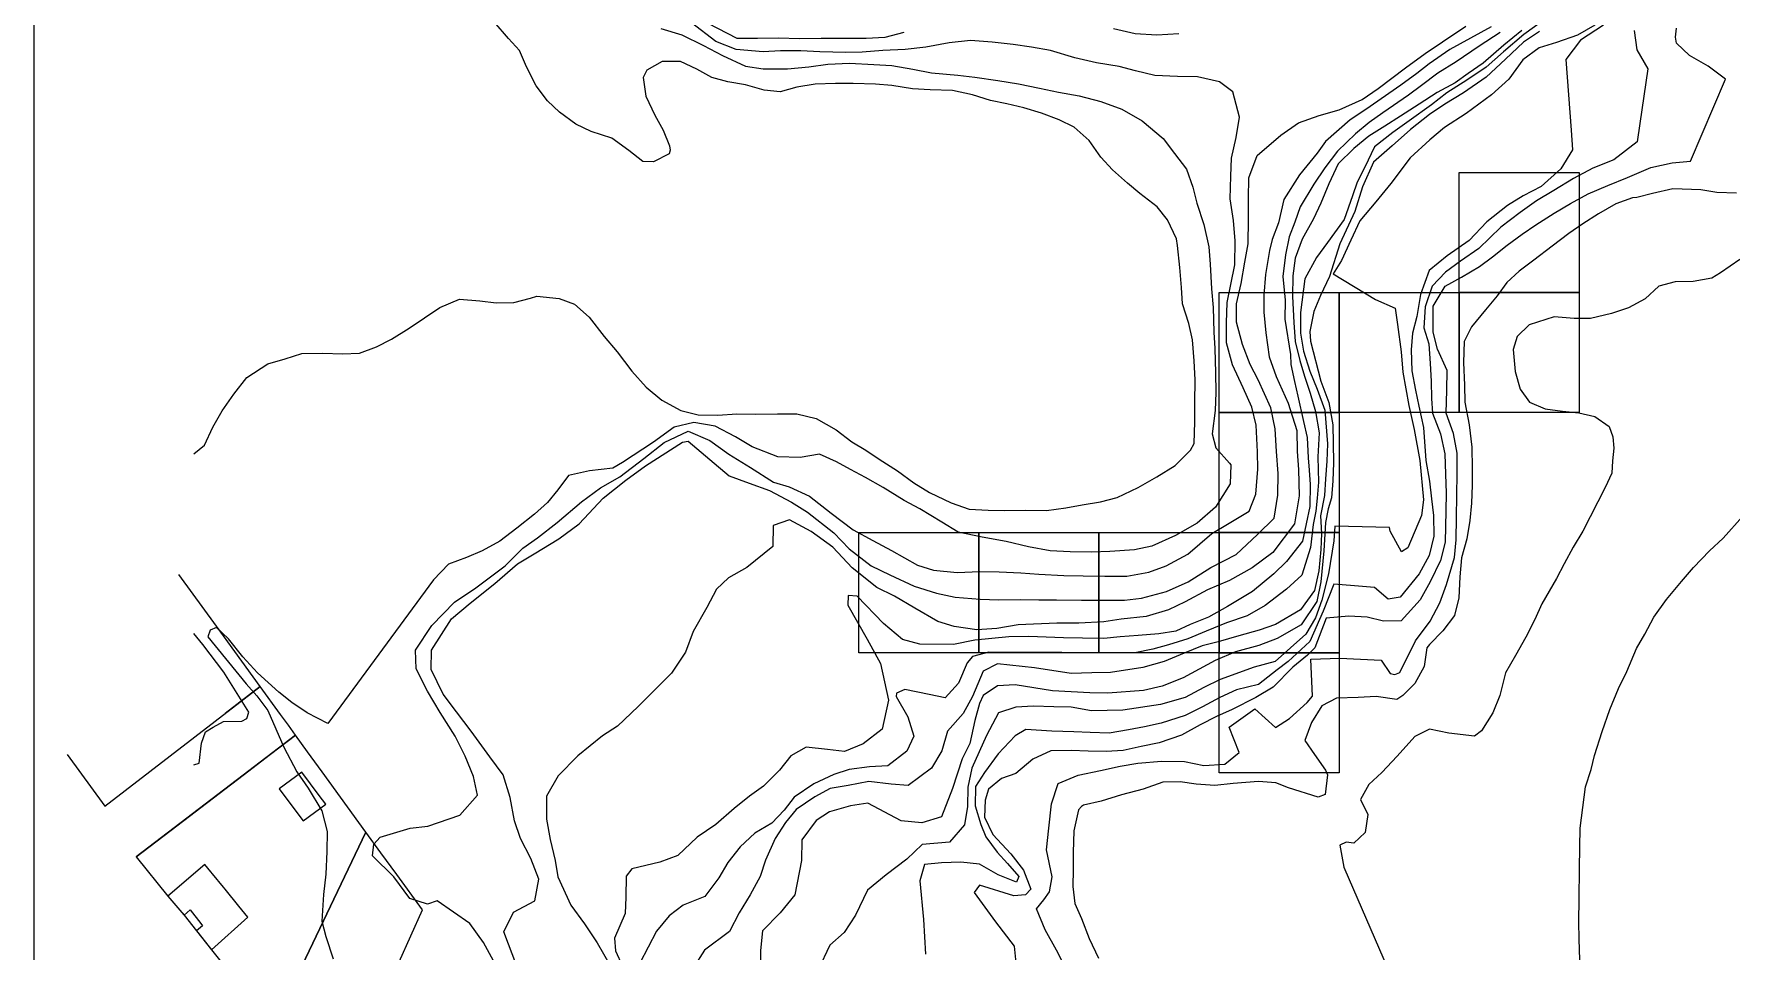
# Model space of a CAD drawing. Header units: metres. Extents: x 78 to 178, y -74 to 157.
# Drawn here: x 147.284 to 150.121, y 64.427 to 65.96 of the extents above; entities that cross this region are included whole.
import ezdxf

# ---------------------------------------------------------------- set-up
doc = ezdxf.new("R2010")
doc.units = ezdxf.units.M
doc.layers.add('01_Fina', color=252, linetype='Continuous', lineweight=15)
doc.layers.add('modulos alternativos', color=10, linetype='Continuous')
doc.layers.add('Traza Urbana', color=7, linetype='Continuous')

msp = doc.modelspace()

# ---------------------------------------------------------------- linework, layer by layer
at = {"layer": '01_Fina', "color": 252, "lineweight": 9, "true_color": 0x939598}
msp.add_lwpolyline([(147.2844, 70.26465), (147.2844, 60.37636), (155.81775, 60.38229), (155.81775, 70.27058), (147.55141, 70.26465)], dxfattribs=at)
at = {"layer": '01_Fina', "color": 252, "linetype": 'Continuous', "lineweight": 9, "true_color": 0x939598}
for points in [[(147.55141, 65.25767), (147.56921, 65.27251), (147.58325, 65.30248), (147.59904, 65.3295), (147.61844, 65.35746), (147.63998, 65.38542), (147.67517, 65.40844), (147.70407, 65.4166), (147.73216, 65.42543), (147.76735, 65.42623), (147.79999, 65.42516), (147.82822, 65.4261), (147.85685, 65.4368), (147.88174, 65.44924), (147.91144, 65.46811), (147.93699, 65.48523), (147.96282, 65.50236), (147.99573, 65.51654), (148.02958, 65.5136), (148.05674, 65.51038), (148.0863, 65.51065), (148.114, 65.51814), (148.1251, 65.52122), (148.16243, 65.51721), (148.18798, 65.50771), (148.21247, 65.48644), (148.23735, 65.45379), (148.25916, 65.42851), (148.28351, 65.39613), (148.30759, 65.36924), (148.33355, 65.34743), (148.36539, 65.33017), (148.39442, 65.32308), (148.42733, 65.32214), (148.45918, 65.32455), (148.49048, 65.32415), (148.52687, 65.32468), (148.55925, 65.32482), (148.5915, 65.31679), (148.62521, 65.29806), (148.65117, 65.27799), (148.67444, 65.26381), (148.69706, 65.24896), (148.72756, 65.22916), (148.75485, 65.20949), (148.78134, 65.19303), (148.8172, 65.17604), (148.84717, 65.16521), (148.87888, 65.1636), (148.90617, 65.1632), (148.94095, 65.16373), (148.97681, 65.1632), (149.00919, 65.16761), (149.03648, 65.1723), (149.06658, 65.17765), (149.09468, 65.18487), (149.13, 65.2016), (149.16104, 65.21953), (149.19168, 65.23852), (149.21736, 65.26408), (149.22312, 65.27518), (149.22432, 65.31131), (149.22472, 65.34328), (149.22526, 65.38154), (149.22312, 65.41325), (149.22071, 65.44857), (149.21429, 65.47587), (149.20399, 65.50824), (149.20211, 65.53594), (149.19944, 65.56952), (149.19542, 65.60604), (149.19395, 65.61742), (149.17883, 65.64899), (149.16171, 65.6708), (149.13281, 65.69274), (149.11207, 65.71013), (149.08679, 65.73261), (149.06739, 65.75348), (149.04812, 65.78158), (149.0227, 65.80379), (148.99782, 65.8161), (148.96811, 65.82733), (148.93855, 65.8359), (148.91032, 65.84299), (148.88316, 65.84834), (148.85292, 65.85797), (148.81934, 65.86533), (148.78228, 65.8664), (148.75285, 65.86814), (148.71806, 65.87362), (148.6909, 65.8759), (148.65344, 65.87697), (148.62401, 65.87697), (148.58976, 65.87563), (148.55925, 65.87055), (148.53156, 65.86265), (148.50467, 65.8656), (148.47376, 65.87456), (148.44406, 65.87965), (148.41717, 65.8866), (148.39228, 65.90065), (148.36499, 65.91363), (148.33448, 65.91363), (148.30893, 65.89918), (148.30278, 65.8866), (148.30679, 65.8557), (148.32231, 65.82385), (148.33622, 65.79857), (148.34666, 65.77248), (148.34786, 65.76552), (148.34612, 65.7595), (148.32004, 65.74586), (148.30197, 65.74652), (148.27843, 65.76459), (148.2502, 65.78519), (148.21581, 65.7967), (148.18999, 65.809), (148.16256, 65.82881), (148.14263, 65.84767), (148.1239, 65.87269), (148.10784, 65.90453), (148.0958, 65.93169), (148.07761, 65.95189), (148.05366, 65.97972)], [(148.05219, 64.41036), (148.03546, 64.441), (148.01272, 64.47298), (147.95853, 64.51071), (147.94235, 64.50482), (147.91251, 64.51459), (147.88575, 64.55098), (147.85003, 64.58603), (147.85244, 64.60516), (147.86274, 64.6172), (147.91305, 64.63205), (147.94261, 64.63526), (147.996, 64.65386), (148.0257, 64.68704), (148.01874, 64.71821), (148.00496, 64.7526), (147.98824, 64.78578), (147.96335, 64.82538), (147.94235, 64.86083), (147.92308, 64.89816), (147.92228, 64.92987), (147.94944, 64.97108), (147.98703, 65.00961), (148.02315, 65.03382), (148.07212, 65.07062), (148.10129, 65.10005), (148.12591, 65.11744), (148.15855, 65.14326), (148.19962, 65.17765), (148.2312, 65.20106), (148.26344, 65.21926), (148.30345, 65.25016), (148.33743, 65.27692), (148.37756, 65.29579), (148.41382, 65.28013), (148.44593, 65.25725), (148.48179, 65.23518), (148.52045, 65.21056), (148.54654, 65.2024), (148.58066, 65.18675), (148.61665, 65.15865), (148.65344, 65.13096), (148.68622, 65.11316), (148.71766, 65.09617), (148.76101, 65.07182), (148.7879, 65.06326), (148.8275, 65.05965), (148.86523, 65.06112), (148.89747, 65.06058), (148.9336, 65.05898), (148.96397, 65.05657), (149.00584, 65.05443), (149.03782, 65.05403), (149.07421, 65.05336), (149.111, 65.05309), (149.14753, 65.05991), (149.17683, 65.07075), (149.21295, 65.09015), (149.25295, 65.1248), (149.28199, 65.14193), (149.31557, 65.16173), (149.32667, 65.19049), (149.33002, 65.23224), (149.32948, 65.2614), (149.32694, 65.30555), (149.31998, 65.33606), (149.30553, 65.3679), (149.28734, 65.40683), (149.2777, 65.44336), (149.2777, 65.47694), (149.27877, 65.51052), (149.29108, 65.5738), (149.29189, 65.61367), (149.28908, 65.64792), (149.28359, 65.68378), (149.28439, 65.72217), (149.286, 65.75188), (149.29376, 65.78666), (149.29924, 65.82051), (149.28814, 65.86306), (149.2658, 65.87965), (149.22914, 65.88794), (149.19556, 65.88834), (149.15756, 65.89008), (149.12532, 65.89811), (149.09816, 65.90547), (149.05989, 65.91135), (149.02417, 65.91978), (148.9831, 65.93196), (148.95179, 65.93744), (148.92089, 65.94226), (148.8857, 65.94587), (148.84958, 65.94868), (148.81372, 65.94467), (148.77506, 65.93758), (148.74067, 65.93383), (148.70334, 65.93182), (148.66869, 65.92942), (148.6414, 65.92848), (148.59778, 65.92995), (148.56581, 65.93129), (148.53182, 65.93142), (148.50306, 65.92995), (148.45771, 65.9337), (148.42372, 65.94681), (148.38345, 65.97798)], [(148.09139, 64.40127), (148.06985, 64.45866), (148.0859, 64.49171), (148.12136, 64.51057), (148.12805, 64.54696), (148.11493, 64.58161), (148.09727, 64.61479), (148.08751, 64.6445), (148.08015, 64.68356), (148.06851, 64.72142), (148.04617, 64.75153), (148.01499, 64.79407), (147.99064, 64.82632), (147.96817, 64.85615), (147.9485, 64.89722), (147.9489, 64.92974), (147.98222, 64.98205), (148.01366, 65.008), (148.0546, 65.04132), (148.09232, 65.07383), (148.12015, 65.09055), (148.16136, 65.11544), (148.19561, 65.14059), (148.23548, 65.1838), (148.27348, 65.21364), (148.30625, 65.23745), (148.36847, 65.27719), (148.3777, 65.27893), (148.41369, 65.24842), (148.44633, 65.22113), (148.47978, 65.20896), (148.5135, 65.19651), (148.55069, 65.17725), (148.57718, 65.16039), (148.62106, 65.12601), (148.64702, 65.09898), (148.68368, 65.07035), (148.71485, 65.05563), (148.75552, 65.0365), (148.79285, 65.02486), (148.82402, 65.01844), (148.8655, 65.01509), (148.89694, 65.01402), (148.93266, 65.01456), (148.96383, 65.01389), (148.99353, 65.01349), (149.03501, 65.01322), (149.07595, 65.01335), (149.10699, 65.01322), (149.13562, 65.01643), (149.17723, 65.02754), (149.21322, 65.04386), (149.25121, 65.06754), (149.29376, 65.08948), (149.32935, 65.1232), (149.35691, 65.15049), (149.36346, 65.18875), (149.3636, 65.22488), (149.36119, 65.26167), (149.35878, 65.2994), (149.35169, 65.33458), (149.33042, 65.38154), (149.31704, 65.4071), (149.30419, 65.44055), (149.29429, 65.47801), (149.29389, 65.50851), (149.30179, 65.54249), (149.30834, 65.57808), (149.31369, 65.60899), (149.31423, 65.64926), (149.31436, 65.68431), (149.31476, 65.71896), (149.32854, 65.75642), (149.36801, 65.79054), (149.39771, 65.81128), (149.4321, 65.82319), (149.46581, 65.83295), (149.50408, 65.84994), (149.53084, 65.86827), (149.57632, 65.90319), (149.60964, 65.92687), (149.63867, 65.94641), (149.67734, 65.9725)], [(149.71948, 65.97169), (149.65071, 65.93343), (149.61606, 65.90961), (149.59559, 65.89369), (149.56897, 65.87376), (149.5105, 65.83362), (149.48401, 65.81583), (149.44307, 65.77984), (149.42902, 65.76017), (149.39945, 65.72391), (149.3735, 65.68271), (149.36413, 65.64417), (149.35396, 65.61595), (149.34915, 65.59775), (149.34259, 65.55735), (149.34005, 65.52296), (149.33978, 65.49473), (149.3434, 65.46021), (149.34888, 65.41968), (149.36065, 65.38716), (149.38032, 65.34234), (149.3949, 65.29672), (149.39571, 65.2618), (149.39758, 65.2317), (149.39892, 65.18768), (149.39102, 65.14086), (149.35463, 65.09309), (149.32038, 65.06727), (149.28265, 65.04613), (149.24573, 65.03021), (149.2084, 65.01041), (149.18057, 64.99717), (149.14338, 64.98593), (149.10124, 64.98165), (149.0726, 64.97696), (149.03073, 64.97469), (148.99407, 64.97482), (148.92931, 64.97215), (148.89373, 64.96586), (148.86015, 64.96385), (148.82255, 64.96934), (148.79499, 64.97737), (148.75632, 64.99998), (148.72234, 65.02004), (148.69331, 65.03409), (148.6517, 65.067), (148.61972, 65.10192), (148.58307, 65.12775), (148.54721, 65.14755), (148.51978, 65.13805), (148.51938, 65.10286), (148.47577, 65.06767), (148.44513, 65.05028), (148.42493, 65.03182), (148.40901, 65.00091), (148.38626, 64.96104), (148.37315, 64.92639), (148.34987, 64.8912), (148.31401, 64.85548), (148.29408, 64.83541), (148.25943, 64.80264), (148.23481, 64.78618), (148.1932, 64.75313), (148.16069, 64.71955), (148.14102, 64.68557), (148.14076, 64.64731), (148.14704, 64.61332), (148.15574, 64.578), (148.16016, 64.55098), (148.18143, 64.50348), (148.20444, 64.47244), (148.22558, 64.44047), (148.24672, 64.40381)], [(149.80591, 65.98173), (149.7742, 65.95898), (149.74048, 65.92955), (149.71132, 65.904), (149.67907, 65.88259), (149.64589, 65.86105), (149.61994, 65.84138), (149.58275, 65.81436), (149.55532, 65.79469), (149.52455, 65.77074), (149.50836, 65.73703), (149.49565, 65.71187), (149.48775, 65.68886), (149.47384, 65.64939), (149.44641, 65.61099), (149.42782, 65.58598), (149.40828, 65.55012), (149.40119, 65.49406), (149.40106, 65.45954), (149.40614, 65.42931), (149.41644, 65.39599), (149.42902, 65.36562), (149.44186, 65.33097), (149.44628, 65.27451), (149.44494, 65.24561), (149.44267, 65.21618), (149.44106, 65.18835), (149.43424, 65.15397), (149.43638, 65.12453), (149.43504, 65.09764), (149.4317, 65.06219), (149.42461, 65.02954), (149.40092, 64.99717), (149.35932, 64.97228), (149.33202, 64.96318), (149.29831, 64.95342), (149.26366, 64.94338), (149.2369, 64.93709), (149.20693, 64.92452), (149.17348, 64.91074), (149.13749, 64.9007), (149.08357, 64.89214), (149.05254, 64.89161), (149.01762, 64.8908), (148.95634, 64.90017), (148.89493, 64.90699), (148.87098, 64.89455), (148.85292, 64.852), (148.83713, 64.82377), (148.81131, 64.79434), (148.80168, 64.76143), (148.78455, 64.73213), (148.74549, 64.7035), (148.71699, 64.7055), (148.67966, 64.71005), (148.64514, 64.7035), (148.61491, 64.69828), (148.58935, 64.68463), (148.55805, 64.66309), (148.54039, 64.64182), (148.52326, 64.61479), (148.50721, 64.5788), (148.49824, 64.55138), (148.48139, 64.52061), (148.46292, 64.49064), (148.44673, 64.4592), (148.40486, 64.42842), (148.38639, 64.39939)], [(148.73826, 65.96179), (148.70615, 65.9539), (148.67498, 65.95176), (148.63953, 65.95189), (148.59992, 65.95176), (148.56313, 65.95162), (148.52928, 65.95243), (148.49383, 65.95216), (148.45985, 65.95203), (148.41101, 65.97704)], [(149.89314, 65.9745), (149.86384, 65.95778), (149.82919, 65.9456), (149.80015, 65.93637), (149.77273, 65.91617), (149.74945, 65.88419), (149.72028, 65.85797), (149.67774, 65.8264), (149.64188, 65.80339), (149.617, 65.78278), (149.58422, 65.75254), (149.55224, 65.70987), (149.52682, 65.67909), (149.50046, 65.64739), (149.48548, 65.61474), (149.46956, 65.58103), (149.45591, 65.55882), (149.52669, 65.51587), (149.55947, 65.50155), (149.56294, 65.47399), (149.5691, 65.42824), (149.57218, 65.39452), (149.58208, 65.3386), (149.59104, 65.2986), (149.60054, 65.24655), (149.60643, 65.18099), (149.60322, 65.1549), (149.58034, 65.10059), (149.57004, 65.09416), (149.55117, 65.12828), (149.54997, 65.1347), (149.45859, 65.13684), (149.45685, 65.11209), (149.44789, 65.0571), (149.43691, 65.01295), (149.42594, 64.98339), (149.41016, 64.95663), (149.35851, 64.91047), (149.32359, 64.9011), (149.2666, 64.88063), (149.23944, 64.86712), (149.20827, 64.85067), (149.16719, 64.83876), (149.10404, 64.82913), (149.05173, 64.82832), (149.01788, 64.83448), (148.98872, 64.83474), (148.95514, 64.83582), (148.9253, 64.83461), (148.8964, 64.82484), (148.8766, 64.78712), (148.85172, 64.73226), (148.84503, 64.70042), (148.84463, 64.66804), (148.83941, 64.6374), (148.81466, 64.60877), (148.76903, 64.60463), (148.74308, 64.58028), (148.70883, 64.55405), (148.67766, 64.52823), (148.65719, 64.48662), (148.63872, 64.45772), (148.61477, 64.43645), (148.59484, 64.39524)], [(149.90772, 65.9741), (149.86906, 65.94922), (149.84431, 65.91711), (149.85354, 65.79857), (149.85568, 65.76619), (149.83628, 65.73435), (149.80323, 65.70438), (149.773, 65.68926), (149.74731, 65.67307), (149.71225, 65.64565), (149.68295, 65.61434), (149.64616, 65.58879), (149.61633, 65.56417), (149.60188, 65.52417), (149.59546, 65.48711), (149.5881, 65.45968), (149.58609, 65.43145), (149.58689, 65.39666), (149.59345, 65.36415), (149.5988, 65.33753), (149.60669, 65.30154), (149.61071, 65.24642), (149.61686, 65.21203), (149.62007, 65.18233), (149.62342, 65.15464), (149.62395, 65.12012), (149.61593, 65.08788), (149.59934, 65.05737), (149.56776, 65.01804), (149.54783, 65.01496), (149.52468, 65.03423), (149.4911, 65.0373), (149.45685, 65.03985), (149.43919, 64.99503), (149.41671, 64.94405), (149.38072, 64.91087), (149.36226, 64.89669), (149.33082, 64.87247), (149.29389, 64.86324), (149.2662, 64.85053), (149.23743, 64.83501), (149.2084, 64.8203), (149.1684, 64.80745), (149.14044, 64.80143), (149.11341, 64.79648), (149.0813, 64.79086), (149.04959, 64.7918), (149.02243, 64.79287), (148.98564, 64.79394), (148.94216, 64.79728), (148.9245, 64.78658), (148.8956, 64.75621), (148.87286, 64.72517), (148.85774, 64.70176), (148.85734, 64.66938), (148.8667, 64.63794), (148.87526, 64.61747), (148.89426, 64.59218), (148.91125, 64.57278), (148.93025, 64.55138), (148.92637, 64.54174), (148.896, 64.55419), (148.86456, 64.57171), (148.83352, 64.57533), (148.80088, 64.57412), (148.77265, 64.57131), (148.76475, 64.54389), (148.77118, 64.4794), (148.77425, 64.42147)], [(148.33234, 65.96848), (148.36713, 65.95831), (148.40325, 65.94039), (148.43536, 65.9238), (148.47349, 65.9056), (148.50333, 65.90105), (148.54387, 65.90145), (148.57932, 65.90453), (148.61143, 65.90921), (148.64755, 65.91095), (148.68809, 65.90881), (148.71793, 65.90694), (148.75298, 65.90078), (148.78455, 65.89436), (148.8283, 65.89062), (148.8568, 65.88741), (148.89506, 65.88205), (148.92985, 65.8763), (148.9649, 65.86881), (148.99648, 65.86239), (149.031, 65.85623), (149.06725, 65.8466), (149.10231, 65.83389), (149.13656, 65.81462), (149.17174, 65.78479), (149.19074, 65.76004), (149.21041, 65.73355), (149.22138, 65.70358), (149.22767, 65.67655), (149.23931, 65.64123), (149.24774, 65.60377), (149.25014, 65.57487), (149.25255, 65.53366), (149.25523, 65.50262), (149.2563, 65.46102), (149.2579, 65.43412), (149.25897, 65.39345), (149.25951, 65.36054), (149.25844, 65.33044), (149.25322, 65.29124), (149.25951, 65.26796), (149.28239, 65.242), (149.28453, 65.23946), (149.28346, 65.20748), (149.25897, 65.16882), (149.22847, 65.14166), (149.19235, 65.12119), (149.15288, 65.10366), (149.12358, 65.09737), (149.08237, 65.0947), (149.052, 65.09349), (149.01641, 65.09403), (148.98256, 65.09537), (148.94657, 65.10246), (148.90898, 65.11116), (148.86884, 65.11838), (148.82897, 65.12681), (148.80195, 65.14367), (148.76475, 65.16561), (148.73893, 65.17992), (148.70374, 65.20133), (148.67418, 65.21819), (148.64929, 65.23143), (148.62575, 65.24414), (148.59738, 65.25712), (148.565, 65.2519), (148.52754, 65.25271), (148.48473, 65.2697), (148.45677, 65.28615), (148.42305, 65.30408), (148.38733, 65.30997), (148.35455, 65.30248), (148.32004, 65.27719), (148.26786, 65.24307), (148.25194, 65.23371), (148.21287, 65.22943), (148.17795, 65.2214), (148.15989, 65.19785), (148.1425, 65.17644), (148.12069, 65.15718), (148.09152, 65.13336), (148.06316, 65.11156), (148.03346, 65.09577), (148.00723, 65.0844), (147.977, 65.07343), (147.95198, 65.04707), (147.77551, 64.80692), (147.74126, 64.82484), (147.71544, 64.84224), (147.6935, 64.85936), (147.65804, 64.89147), (147.63342, 64.91836), (147.60974, 64.94847), (147.58968, 64.96773), (147.57884, 64.96278), (147.57509, 64.95208), (147.63918, 64.87328), (147.65697, 64.85307), (147.67503, 64.82886), (147.70219, 64.76731), (147.72347, 64.72638), (147.74273, 64.69895), (147.76548, 64.66095), (147.77444, 64.62657), (147.77404, 64.59299), (147.7723, 64.55539), (147.76842, 64.52127), (147.76574, 64.47672), (147.7723, 64.45104), (147.78447, 64.41384)], [(149.7346, 65.96233), (149.69941, 65.93905), (149.66141, 65.91283), (149.63037, 65.89423), (149.60322, 65.87362), (149.58181, 65.85744), (149.53886, 65.8276), (149.51558, 65.81141), (149.49311, 65.79268), (149.46274, 65.76365), (149.442, 65.73569), (149.42327, 65.70866), (149.40066, 65.67053), (149.39169, 65.64498), (149.38233, 65.62076), (149.37591, 65.59053), (149.37136, 65.55413), (149.37524, 65.5144), (149.37484, 65.48269), (149.3842, 65.42396), (149.38514, 65.4071), (149.39089, 65.37874), (149.39664, 65.35439), (149.40628, 65.31171), (149.41203, 65.28535), (149.41364, 65.25097), (149.41537, 65.23063), (149.41711, 65.20641), (149.41658, 65.16989), (149.40427, 65.11156), (149.37778, 65.07757), (149.35637, 65.05697), (149.32078, 65.02794), (149.27931, 65.00252), (149.2476, 64.98459), (149.21656, 64.97268), (149.19248, 64.96144), (149.16425, 64.95703), (149.13, 64.95409), (149.0999, 64.95195), (149.0722, 64.949), (149.03675, 64.94954), (149.00504, 64.95021), (148.94711, 64.95221), (148.9138, 64.95208), (148.85707, 64.94606), (148.82121, 64.93897), (148.76502, 64.93964), (148.73599, 64.94766), (148.70428, 64.97402), (148.66, 65.01991), (148.64501, 65.02111), (148.64448, 65.00479), (148.67672, 64.94807), (148.69906, 64.90726), (148.71258, 64.84625), (148.70174, 64.79782), (148.67043, 64.7732), (148.63912, 64.76009), (148.61036, 64.76384), (148.57491, 64.76745), (148.54908, 64.753), (148.53035, 64.72905), (148.50346, 64.70216), (148.48032, 64.68544), (148.45449, 64.66483), (148.42426, 64.63821), (148.39268, 64.6168), (148.36031, 64.58643), (148.3306, 64.57546), (148.28378, 64.56422), (148.27401, 64.55178), (148.27374, 64.51686), (148.27254, 64.4893), (148.25488, 64.44823), (148.25648, 64.42709), (148.26826, 64.40127)], [(149.77112, 65.96527), (149.74102, 65.94065), (149.7061, 65.91068), (149.68148, 65.89356), (149.65941, 65.87804), (149.62971, 65.86158), (149.5996, 65.84232), (149.5683, 65.82238), (149.54207, 65.80566), (149.51532, 65.78853), (149.49003, 65.76806), (149.46394, 65.74238), (149.44869, 65.7092), (149.43531, 65.67682), (149.4226, 65.6506), (149.40373, 65.61635), (149.39223, 65.58477), (149.38808, 65.55534), (149.38768, 65.52055), (149.38995, 65.47707), (149.39223, 65.4455), (149.39999, 65.41406), (149.40775, 65.38757), (149.41751, 65.3592), (149.42621, 65.3287), (149.43237, 65.29311), (149.42982, 65.25271), (149.4313, 65.21016), (149.42889, 65.18394), (149.42661, 65.16173), (149.42233, 65.13952), (149.41778, 65.10112), (149.4032, 65.0551), (149.37751, 65.03142), (149.34206, 65.00452), (149.31169, 64.98686), (149.2773, 64.97522), (149.24359, 64.96144), (149.21268, 64.94847), (149.18057, 64.93843), (149.15448, 64.93121), (149.12425, 64.92492), (148.88021, 64.92652), (148.85292, 64.9189), (148.84382, 64.90833), (148.82951, 64.87448), (148.80703, 64.84973), (148.78041, 64.85548), (148.73973, 64.86391), (148.72569, 64.85749), (148.72529, 64.85214), (148.74509, 64.81829), (148.75485, 64.78578), (148.74308, 64.76089), (148.71137, 64.73601), (148.681, 64.7348), (148.64675, 64.73012), (148.6212, 64.72156), (148.58775, 64.70644), (148.5551, 64.6841), (148.53811, 64.66216), (148.51751, 64.64021), (148.48941, 64.62349), (148.46439, 64.60061), (148.44379, 64.57466), (148.42894, 64.54884), (148.40539, 64.51806), (148.36967, 64.50361), (148.34599, 64.48555), (148.32472, 64.45987), (148.29689, 64.40622)], [(149.80029, 65.96393), (149.77366, 65.94601), (149.74356, 65.91751), (149.71118, 65.88714), (149.67346, 65.86132), (149.64242, 65.84245), (149.61646, 65.82506), (149.58489, 65.80004), (149.55411, 65.77288), (149.52334, 65.74532), (149.50475, 65.70411), (149.49177, 65.66304), (149.46675, 65.60859), (149.44949, 65.554), (149.43451, 65.52243), (149.4234, 65.49567), (149.41671, 65.46222), (149.41765, 65.44617), (149.43491, 65.37914), (149.44869, 65.34355), (149.45524, 65.30609), (149.45551, 65.27572), (149.45605, 65.24294), (149.45524, 65.21257), (149.45297, 65.18407), (149.44748, 65.16574), (149.44307, 65.14326), (149.43986, 65.09564), (149.43531, 65.04386), (149.42822, 65.01121), (149.4024, 64.97175), (149.36226, 64.94887), (149.33162, 64.93723), (149.29255, 64.92693), (149.25871, 64.91248), (149.20519, 64.88331), (149.17014, 64.86953), (149.13896, 64.86231), (149.07929, 64.85776), (149.04892, 64.85802), (148.98684, 64.86137), (148.9245, 64.8714), (148.8948, 64.8702), (148.87071, 64.85374), (148.86469, 64.84063), (148.85667, 64.81187), (148.84851, 64.77347), (148.8358, 64.74805), (148.81934, 64.69815), (148.80101, 64.65118), (148.76823, 64.64075), (148.73345, 64.64436), (148.67792, 64.67393), (148.64902, 64.66925), (148.61411, 64.65921), (148.59176, 64.64503), (148.56755, 64.61265), (148.56715, 64.57814), (148.55617, 64.52087), (148.53142, 64.4905), (148.50186, 64.4604), (148.49864, 64.42749), (148.49851, 64.39511)], [(149.95883, 65.96554), (149.96298, 65.93303), (149.98171, 65.90145), (149.96833, 65.80967), (149.96391, 65.77904), (149.92458, 65.74947), (149.88979, 65.73529), (149.85728, 65.71803), (149.82464, 65.69809), (149.79534, 65.6807), (149.76818, 65.66117), (149.73607, 65.63655), (149.69928, 65.60083), (149.66851, 65.57996), (149.64362, 65.56163), (149.62114, 65.53781), (149.6095, 65.5037), (149.60723, 65.46864), (149.61566, 65.44162), (149.61753, 65.40857), (149.6194, 65.3794), (149.61994, 65.35024), (149.62154, 65.32562), (149.63533, 65.2911), (149.64215, 65.25779), (149.64335, 65.22407), (149.64456, 65.19183), (149.64416, 65.16226), (149.64295, 65.11035), (149.63492, 65.07971), (149.61753, 65.04386), (149.60107, 65.01362), (149.56923, 64.9787), (149.54007, 64.9783), (149.51264, 64.98459), (149.48187, 64.9866), (149.44414, 64.98312), (149.42527, 64.93335), (149.41256, 64.92104), (149.38848, 64.90097), (149.35517, 64.86752), (149.3264, 64.8504), (149.2868, 64.8306), (149.26045, 64.81896), (149.23355, 64.80478), (149.20198, 64.78738), (149.16505, 64.77481), (149.13495, 64.76852), (149.10498, 64.76196), (149.07648, 64.76049), (149.04611, 64.76089), (149.01788, 64.76183), (148.98363, 64.76129), (148.95393, 64.74738), (148.92517, 64.7237), (148.90162, 64.71514), (148.87955, 64.69734), (148.87419, 64.67901), (148.87286, 64.65052), (148.88677, 64.62148), (148.91674, 64.58911), (148.93801, 64.56195), (148.95059, 64.53037), (148.94149, 64.52047), (148.92222, 64.51873), (148.86469, 64.53679), (148.85573, 64.52435), (148.89159, 64.47538), (148.92236, 64.43498), (148.9261, 64.40113)], [(149.01066, 64.39458), (148.99327, 64.42842), (148.97413, 64.46201), (148.95969, 64.49706), (148.97213, 64.51231), (148.98189, 64.52569), (148.98604, 64.55057), (148.97681, 64.59566), (148.98069, 64.63205), (148.9847, 64.67286), (148.99594, 64.70698), (149.02939, 64.72049), (149.06658, 64.72852), (149.0999, 64.73547), (149.1292, 64.74082), (149.16853, 64.74404), (149.2072, 64.7435), (149.23944, 64.73708), (149.27463, 64.73895), (149.29884, 64.75848), (149.28212, 64.80103), (149.3248, 64.83127), (149.35905, 64.80009), (149.38273, 64.81548), (149.41216, 64.84237), (149.42139, 64.85267), (149.41832, 64.91475), (149.46675, 64.91609), (149.53565, 64.91315), (149.55077, 64.8904), (149.55893, 64.88866), (149.56709, 64.89214), (149.59318, 64.94499), (149.61766, 64.97817), (149.63399, 65.00854), (149.64496, 65.03918), (149.65834, 65.08453), (149.66128, 65.11423), (149.66182, 65.15129), (149.66222, 65.18808), (149.66275, 65.22514), (149.66289, 65.25899), (149.65687, 65.2915), (149.64469, 65.32575), (149.64549, 65.36415), (149.64616, 65.39706), (149.62984, 65.43279), (149.62288, 65.46115), (149.62262, 65.5045), (149.64295, 65.53781), (149.67011, 65.55333), (149.70008, 65.57099), (149.72215, 65.58691), (149.7465, 65.60658), (149.77152, 65.62491), (149.79413, 65.64056), (149.82491, 65.6601), (149.8526, 65.67615), (149.88163, 65.69261), (149.91481, 65.70652), (149.94732, 65.71963), (149.98652, 65.73622), (150.02211, 65.74438), (150.05262, 65.74719), (150.11135, 65.88393), (150.08245, 65.9056), (150.05101, 65.92339), (150.02934, 65.944), (150.028, 65.95417), (150.02974, 65.96928)], [(149.1977, 65.95992), (149.16091, 65.95764), (149.12478, 65.95965), (149.08853, 65.96808)], [(150.12955, 65.69354), (150.0969, 65.69488), (150.07028, 65.69903), (150.02345, 65.70063), (149.98947, 65.69314), (149.96338, 65.68618), (149.95602, 65.68592), (149.92833, 65.67588), (149.89903, 65.65876), (149.87307, 65.6423), (149.84939, 65.62611), (149.82156, 65.60471), (149.79092, 65.58129), (149.76657, 65.56323), (149.7457, 65.5441), (149.72991, 65.52189), (149.71025, 65.49834), (149.6867, 65.46985), (149.67479, 65.4455), (149.67332, 65.41044), (149.67506, 65.37231), (149.676, 65.34408), (149.68282, 65.30635), (149.68764, 65.26916), (149.68817, 65.23331), (149.68777, 65.20548), (149.68683, 65.17511), (149.68416, 65.14661), (149.67907, 65.11557), (149.67011, 65.084), (149.66717, 65.05229), (149.6657, 65.01723), (149.65834, 64.98753), (149.63907, 64.96211), (149.61686, 64.93923), (149.61245, 64.93362), (149.6079, 64.90258), (149.59224, 64.87395), (149.57204, 64.85388), (149.56214, 64.84705), (149.52762, 64.85227), (149.49739, 64.85067), (149.46113, 64.84933), (149.43651, 64.83662), (149.41939, 64.80866), (149.40855, 64.77842), (149.42434, 64.75501), (149.44307, 64.72918), (149.44641, 64.72116), (149.44227, 64.68824), (149.43076, 64.68383), (149.38126, 64.69922), (149.35985, 64.70778), (149.33095, 64.71005), (149.28868, 64.70671), (149.25777, 64.70323), (149.227, 64.70564), (149.20011, 64.70979), (149.17094, 64.70912), (149.13843, 64.69748), (149.1019, 64.68758), (149.06819, 64.67714), (149.03862, 64.67032), (149.03501, 64.66844), (149.02993, 64.66282), (149.02243, 64.62737), (149.02136, 64.59165), (149.02109, 64.56315), (149.02069, 64.53452), (149.02377, 64.50629), (149.03514, 64.48114), (149.04812, 64.44769), (149.06351, 64.41451)], [(150.1353, 65.58263), (150.10279, 65.56015), (150.08874, 65.55119), (150.05757, 65.54584), (150.02746, 65.5453), (150.00017, 65.53808), (149.97702, 65.51707), (149.9492, 65.50196), (149.92097, 65.49246), (149.88591, 65.48376), (149.85835, 65.48376), (149.82477, 65.4867), (149.78316, 65.47332), (149.76309, 65.45366), (149.75627, 65.43198), (149.75962, 65.39533), (149.76845, 65.36603), (149.7837, 65.34395), (149.80992, 65.33285), (149.83869, 65.32937), (149.86625, 65.32616), (149.893, 65.32014), (149.91722, 65.30368), (149.92297, 65.28642), (149.92458, 65.26715), (149.92244, 65.24602), (149.92137, 65.22541), (149.91013, 65.20133), (149.8732, 65.12828), (149.85702, 65.10152), (149.84176, 65.07396), (149.82905, 65.04961), (149.80444, 65.0068), (149.79266, 64.98071), (149.77768, 64.95114), (149.76015, 64.92091), (149.7437, 64.89161), (149.73433, 64.85374), (149.72256, 64.82471), (149.70342, 64.79488), (149.69165, 64.78578), (149.64924, 64.79086), (149.61673, 64.79755), (149.59211, 64.78551), (149.56281, 64.75233), (149.53686, 64.72504), (149.51532, 64.7051), (149.5014, 64.67995), (149.51344, 64.65466), (149.50889, 64.6251), (149.4903, 64.60717), (149.47732, 64.60891), (149.46675, 64.60369), (149.47357, 64.56716), (149.62168, 64.22506)], [(149.86812, 64.41183), (149.86665, 64.44635), (149.86638, 64.47552), (149.86692, 64.51392), (149.86745, 64.56422), (149.86799, 64.60034), (149.86866, 64.63205), (149.87294, 64.66657), (149.87762, 64.70136), (149.88685, 64.73012), (149.89247, 64.75327), (149.90531, 64.7934), (149.91816, 64.83033), (149.93261, 64.86565), (149.94625, 64.89415), (149.96284, 64.93255), (149.97649, 64.95623), (149.99174, 64.98486), (150.01301, 65.01429), (150.0379, 65.04413), (150.0581, 65.06767), (150.08446, 65.0955), (150.1072, 65.11677), (150.14038, 65.1537)], [(147.55141, 64.73778), (147.56078, 64.74082), (147.56466, 64.77414), (147.57135, 64.793), (147.58365, 64.80103), (147.60105, 64.8104), (147.63169, 64.81066), (147.64038, 64.81561), (147.64346, 64.82591), (147.60198, 64.89281), (147.56653, 64.93923), (147.55141, 64.95764)]]:
    msp.add_lwpolyline(points, dxfattribs=at)
at = {"layer": 'modulos alternativos'}
for points in [[(149.86705, 65.72809), (149.86705, 65.52741), (149.66637, 65.52741), (149.66637, 65.72809)], [(149.46568, 65.52741), (149.46568, 65.32672), (149.265, 65.32672), (149.265, 65.52741)], [(149.66637, 65.52741), (149.66637, 65.32672), (149.46568, 65.32672), (149.46568, 65.52741)], [(149.86705, 65.52741), (149.86705, 65.32672), (149.66637, 65.32672), (149.66637, 65.52741)], [(149.46568, 65.32672), (149.46568, 65.12604), (149.265, 65.12604), (149.265, 65.32672)], [(148.86363, 65.12604), (148.86363, 64.92535), (148.66294, 64.92535), (148.66294, 65.12604)], [(149.06431, 65.12604), (149.06431, 64.92535), (148.86363, 64.92535), (148.86363, 65.12604)], [(149.265, 65.12604), (149.265, 64.92535), (149.06431, 64.92535), (149.06431, 65.12604)], [(149.46568, 65.12604), (149.46568, 64.92535), (149.265, 64.92535), (149.265, 65.12604)], [(149.46568, 64.92535), (149.46568, 64.72467), (149.265, 64.72467), (149.265, 64.92535)]]:
    msp.add_lwpolyline(points, close=True, dxfattribs=at)
at = {"layer": 'Traza Urbana', "color": 7, "linetype": 'Continuous', "invisible_edges": 5}
for points in [[(147.52651, 65.05626), (147.33989, 64.75527), (147.40277, 64.66871), (147.5894, 64.96971)], [(147.5894, 64.96971), (147.40277, 64.66871), (147.66259, 64.86899)], [(147.60381, 64.82367), (147.45522, 64.58402), (147.51362, 64.62871), (147.66259, 64.86899)], [(147.66259, 64.86899), (147.51362, 64.62871), (147.63396, 64.72081), (147.69666, 64.82195)], [(147.69666, 64.82195), (147.63396, 64.72081), (147.67995, 64.75601), (147.70969, 64.80397)], [(147.63396, 64.72081), (147.50833, 64.51819), (147.53499, 64.48702), (147.72146, 64.78778)], [(147.72146, 64.78778), (147.53499, 64.48702), (147.53522, 64.48675), (147.72168, 64.78748)], [(147.72168, 64.78748), (147.53522, 64.48675), (147.5561, 64.46053), (147.7417, 64.75989)], [(147.70969, 64.80397), (147.67995, 64.75601), (147.72146, 64.78778)], [(147.7417, 64.75989), (147.5561, 64.46053), (147.58138, 64.42869), (147.76598, 64.72643)], [(147.76598, 64.72643), (147.58138, 64.42869), (147.65792, 64.33276), (147.83933, 64.62536)], [(147.69443, 64.69774), (147.69443, 64.69774), (147.70549, 64.6829), (147.73203, 64.7257)], [(147.73203, 64.7257), (147.70549, 64.6829), (147.73444, 64.64409), (147.76097, 64.68688)], [(147.45522, 64.58402), (147.45522, 64.58402), (147.50833, 64.51819), (147.63396, 64.72081)], [(147.76097, 64.68688), (147.73444, 64.64409), (147.77203, 64.67205)], [(147.83933, 64.62536), (147.65792, 64.33276), (147.68386, 64.30025)], [(147.83933, 64.62536), (147.83933, 64.62536), (147.68386, 64.30025), (147.86417, 64.59106)], [(147.86417, 64.59106), (147.68386, 64.30025), (147.51569, 63.94958), (147.8907, 64.55443)], [(147.50833, 64.51819), (147.50833, 64.51819), (147.52503, 64.49867), (147.57014, 64.57144)], [(147.8907, 64.55443), (147.51569, 63.94958), (147.57353, 63.9147), (147.93352, 64.49531)], [(147.57014, 64.57144), (147.52503, 64.49867), (147.53522, 64.48675), (147.58013, 64.55918)], [(147.58013, 64.55918), (147.53522, 64.48675), (147.54539, 64.49545), (147.58284, 64.55585)], [(147.58284, 64.55585), (147.54539, 64.49545), (147.56354, 64.47253), (147.60122, 64.53331)], [(147.60398, 64.52992), (147.55882, 64.45709), (147.58138, 64.42869), (147.62679, 64.50192)], [(147.60122, 64.53331), (147.56354, 64.47253), (147.56626, 64.46909), (147.60398, 64.52992)], [(147.62679, 64.50192), (147.58138, 64.42869), (147.64199, 64.48327)], [(147.5561, 64.46053), (147.5561, 64.46053), (147.55882, 64.45709), (147.56626, 64.46909)], [(147.93352, 64.49531), (147.57353, 63.9147), (147.61134, 63.8919), (147.79866, 64.19402)]]:
    msp.add_3dface(points, dxfattribs=at)
at = {"layer": 'Traza Urbana', "color": 252, "linetype": 'Continuous', "invisible_edges": 5}
for points in [[(147.50833, 64.51819), (147.50833, 64.51819), (147.52503, 64.49867), (147.57014, 64.57144)], [(147.57014, 64.57144), (147.52503, 64.49867), (147.53522, 64.48675), (147.58013, 64.55918)], [(147.58013, 64.55918), (147.53522, 64.48675), (147.54539, 64.49545), (147.58284, 64.55585)], [(147.58284, 64.55585), (147.54539, 64.49545), (147.56354, 64.47253), (147.60122, 64.53331)], [(147.60398, 64.52992), (147.55882, 64.45709), (147.58138, 64.42869), (147.62679, 64.50192)], [(147.60122, 64.53331), (147.56354, 64.47253), (147.56626, 64.46909), (147.60398, 64.52992)], [(147.62679, 64.50192), (147.58138, 64.42869), (147.64199, 64.48327)], [(147.5561, 64.46053), (147.5561, 64.46053), (147.55882, 64.45709), (147.56626, 64.46909)]]:
    msp.add_3dface(points, dxfattribs=at)

doc.saveas('drawing.dxf')
